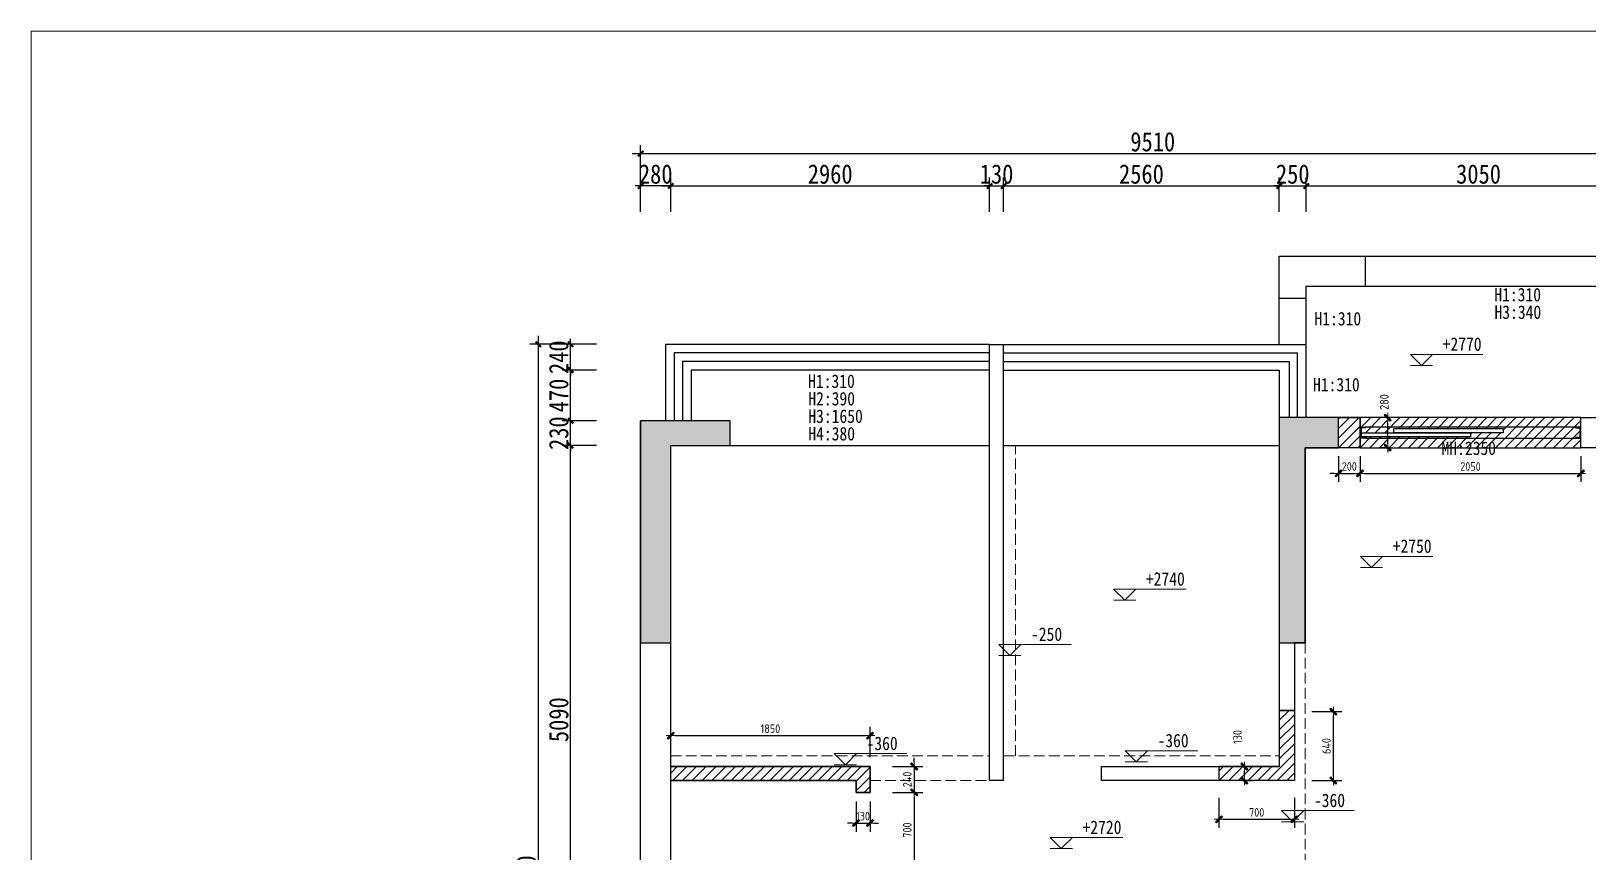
# Model space of a CAD drawing. Header units: millimetres. Extents: x 104198 to 1296755, y -81101 to 81453.
# Drawn here: x 538469 to 552923, y 13871 to 21491 of the extents above; entities that cross this region are included whole.
import ezdxf

# ---------------------------------------------------------------- set-up
doc = ezdxf.new("R2010")
doc.units = ezdxf.units.MM
doc.header["$PDMODE"] = 3
doc.linetypes.add('DASH', pattern=[8.89, 6.35, -2.54])
doc.layers.get('Defpoints').update_dxf_attribs({"color": 250})
for name, color, linetype, lineweight in [('01-PL-墙体柱子', 7, 'Continuous', 35), ('1-活动家具', 51, 'Continuous', 20), ('Lintel【过梁】', 6, 'DASH', 0), ('平面文字', 2, 'Continuous', 0)]:
    doc.layers.add(name, color=color, linetype=linetype, lineweight=lineweight)
for name, color, linetype in [('11-PL-原始门窗', 1, 'Continuous'), ('2-拆除墙墙体', 4, 'Continuous'), ('30-PL-平面文字说明', 1, 'Continuous'), ('墙体', 7, 'Continuous'), ('窗户', 1, 'Continuous'), ('门', 250, 'Continuous')]:
    doc.layers.add(name, color=color, linetype=linetype)
doc.styles.add('CCD_DIM', font='ARCHS.SHX')
doc.styles.add('新宋体', font='', dxfattribs={"width": 0.85})
doc.styles.get('新宋体').set_extended_font_data('NSimSun')
doc.dimstyles.new('平面外部尺寸', dxfattribs={"dimtxt": 180, "dimasz": 50, "dimexe": 80, "dimexo": 60, "dimgap": 20, "dimtad": 1, "dimdec": 0, "dimtxsty": '新宋体', "dimblk": 'ARCHTICK', "dimcen": 2.5, "dimdle": 80, "dimclrd": 8, "dimclre": 8, "dimclrt": 1, "dimadec": 0, "dimazin": 0, "dimtfac": 1, "dimtdec": 0, "dimtix": 1, "dimtmove": 2, "dimatfit": 3, "dimldrblk": 'DOT', "dimfxl": 1, "dimarcsym": 0})
doc.dimstyles.new('海龍1：40', dxfattribs={"dimscale": 40, "dimtxt": 2, "dimasz": 1, "dimexe": 2, "dimexo": 2, "dimgap": 0.6, "dimtad": 1, "dimdec": 0, "dimrnd": 5, "dimdsep": 46, "dimtxsty": 'CCD_DIM', "dimblk": 'WS-cj', "dimcen": 1, "dimclrd": 44, "dimclre": 44, "dimclrt": 2, "dimadec": 0, "dimazin": 2, "dimtfac": 1, "dimtdec": 4, "dimtix": 1, "dimtmove": 2, "dimatfit": 3, "dimldrblk": 'CCD_Leader_Arrow', "dimfxl": 5, "dimfxlon": 1, "dimtolj": 1, "dimarcsym": 0})

# ---------------------------------------------------------------- blocks, each defined once
blk = doc.blocks.new('WS-cj')
blk.add_hatch(color=2).paths.add_polyline_path([(0.59, 0.82), (-0.82, -0.59), (-0.59, -0.82), (0.82, 0.59)])
at = {"color": 2, "linetype": 'ByBlock', "lineweight": 0}
for p, q in [((-1.1, 0), (0, 0)), ((0, 0), (1.1, 0))]:
    blk.add_line(p, q, dxfattribs=at)
at = {"color": 2}
blk.add_lwpolyline([(0.59, 0.82), (-0.82, -0.59), (-0.59, -0.82), (0.82, 0.59)], close=True, dxfattribs=at)
blk = doc.blocks.new('*D405')
at = {"layer": '2-拆除墙墙体', "color": 44, "lineweight": -2, "transparency": 16777216}
for p, q in [((544408, 14750), (544408, 15030)), ((544448, 14950), (546218, 14950)), ((546258, 14750), (546258, 15030))]:
    blk.add_line(p, q, dxfattribs=at)
at = {"layer": 'Defpoints', "color": 0, "transparency": 16777216}
for p in [(546258, 14950), (544408, 14663), (546258, 14663)]:
    blk.add_point(p, dxfattribs=at)
at = {"layer": '2-拆除墙墙体', "color": 44, "lineweight": -2, "transparency": 16777216, "xscale": 40, "yscale": 40, "zscale": 40, "rotation": 180}
blk.add_blockref('WS-cj', (544408, 14950), dxfattribs=at)
at = {"layer": '2-拆除墙墙体', "color": 44, "lineweight": -2, "transparency": 16777216, "xscale": 40, "yscale": 40, "zscale": 40}
blk.add_blockref('WS-cj', (546258, 14950), dxfattribs=at)
at = {"layer": '2-拆除墙墙体', "color": 2, "transparency": 16777216, "insert": (545333, 15014), "char_height": 80, "attachment_point": 5, "style": 'CCD_DIM'}
blk.add_mtext('\\A1;1850', dxfattribs=at)
blk = doc.blocks.new('CCD_Leader_Arrow')
at = {"color": 50, "linetype": 'ByBlock'}
blk.add_line((0, 0), (-1, 0), dxfattribs=at)
for points in [[(-0.86, 0.67), (-0.6, 0.85), (-0.24, 0), (0, 0)], [(-0.86, -0.67), (-0.6, -0.85), (-0.24, 0), (0, 0)]]:
    blk.add_solid(points, dxfattribs=at)
blk = doc.blocks.new('*D406')
at = {"layer": '2-拆除墙墙体', "color": 44, "lineweight": -2, "transparency": 16777216}
for p, q in [((546468, 14663), (546748, 14663)), ((546668, 14703), (546668, 14743)), ((546668, 14663), (546668, 14423)), ((546468, 14423), (546748, 14423)), ((546668, 14383), (546668, 14343))]:
    blk.add_line(p, q, dxfattribs=at)
at = {"layer": 'Defpoints', "color": 0, "transparency": 16777216}
for p in [(546258, 14663), (546258, 14423), (546668, 14423)]:
    blk.add_point(p, dxfattribs=at)
at = {"layer": '2-拆除墙墙体', "color": 44, "lineweight": -2, "transparency": 16777216, "xscale": 40, "yscale": 40, "zscale": 40}
for p, rotation in [((546668, 14663), 270), ((546668, 14423), 90)]:
    blk.add_blockref('WS-cj', p, dxfattribs=dict(at, rotation=rotation))
at = {"layer": '2-拆除墙墙体', "color": 2, "transparency": 16777216, "insert": (546604, 14543), "char_height": 80, "attachment_point": 5, "rotation": 90, "style": 'CCD_DIM'}
blk.add_mtext('\\A1;240', dxfattribs=at)
blk = doc.blocks.new('*D407')
at = {"layer": '2-拆除墙墙体', "color": 44, "lineweight": -2, "transparency": 16777216}
for p, q in [((546468, 14423), (546748, 14423)), ((546668, 14383), (546668, 13763)), ((546468, 13723), (546748, 13723))]:
    blk.add_line(p, q, dxfattribs=at)
at = {"layer": 'Defpoints', "color": 0, "transparency": 16777216}
for p in [(546258, 14423), (546258, 13723), (546668, 13723)]:
    blk.add_point(p, dxfattribs=at)
at = {"layer": '2-拆除墙墙体', "color": 44, "lineweight": -2, "transparency": 16777216, "xscale": 40, "yscale": 40, "zscale": 40}
for p, rotation in [((546668, 14423), 90), ((546668, 13723), 270)]:
    blk.add_blockref('WS-cj', p, dxfattribs=dict(at, rotation=rotation))
at = {"layer": '2-拆除墙墙体', "color": 2, "transparency": 16777216, "insert": (546604, 14073), "char_height": 80, "attachment_point": 5, "rotation": 90, "style": 'CCD_DIM'}
blk.add_mtext('\\A1;700', dxfattribs=at)
blk = doc.blocks.new('*D409')
at = {"layer": '2-拆除墙墙体', "color": 44, "lineweight": -2, "transparency": 16777216}
for p, q in [((546128, 14338), (546128, 14058)), ((546258, 14338), (546258, 14058)), ((546088, 14138), (546048, 14138)), ((546128, 14138), (546258, 14138)), ((546298, 14138), (546338, 14138))]:
    blk.add_line(p, q, dxfattribs=at)
at = {"layer": 'Defpoints', "color": 0, "transparency": 16777216}
for p in [(546128, 14423), (546258, 14423), (546258, 14138)]:
    blk.add_point(p, dxfattribs=at)
at = {"layer": '2-拆除墙墙体', "color": 44, "lineweight": -2, "transparency": 16777216, "xscale": 40, "yscale": 40, "zscale": 40}
blk.add_blockref('WS-cj', (546128, 14138), dxfattribs=at)
at = {"layer": '2-拆除墙墙体', "color": 44, "lineweight": -2, "transparency": 16777216, "xscale": 40, "yscale": 40, "zscale": 40, "rotation": 180}
blk.add_blockref('WS-cj', (546258, 14138), dxfattribs=at)
at = {"layer": '2-拆除墙墙体', "color": 2, "transparency": 16777216, "insert": (546193, 14202), "char_height": 80, "attachment_point": 5, "style": 'CCD_DIM'}
blk.add_mtext('\\A1;130', dxfattribs=at)
blk = doc.blocks.new('*D419')
at = {"layer": '2-拆除墙墙体', "color": 44, "lineweight": -2, "transparency": 16777216}
for p, q in [((549498, 14373), (549498, 14093)), ((550198, 14373), (550198, 14093)), ((549538, 14173), (550158, 14173))]:
    blk.add_line(p, q, dxfattribs=at)
at = {"layer": 'Defpoints', "color": 0, "transparency": 16777216}
for p in [(549498, 14533), (550198, 14533), (550198, 14173)]:
    blk.add_point(p, dxfattribs=at)
at = {"layer": '2-拆除墙墙体', "color": 44, "lineweight": -2, "transparency": 16777216, "xscale": 40, "yscale": 40, "zscale": 40, "rotation": 180}
blk.add_blockref('WS-cj', (549498, 14173), dxfattribs=at)
at = {"layer": '2-拆除墙墙体', "color": 44, "lineweight": -2, "transparency": 16777216, "xscale": 40, "yscale": 40, "zscale": 40}
blk.add_blockref('WS-cj', (550198, 14173), dxfattribs=at)
at = {"layer": '2-拆除墙墙体', "color": 2, "transparency": 16777216, "insert": (549848, 14237), "char_height": 80, "attachment_point": 5, "style": 'CCD_DIM'}
blk.add_mtext('\\A1;700', dxfattribs=at)
blk = doc.blocks.new('*D420')
at = {"layer": '2-拆除墙墙体', "color": 44, "lineweight": -2, "transparency": 16777216}
for p, q in [((550360, 15173), (550640, 15173)), ((550560, 14573), (550560, 15133)), ((550360, 14533), (550640, 14533))]:
    blk.add_line(p, q, dxfattribs=at)
at = {"layer": 'Defpoints', "color": 0, "transparency": 16777216}
for p in [(550198, 15173), (550560, 15173), (550198, 14533)]:
    blk.add_point(p, dxfattribs=at)
at = {"layer": '2-拆除墙墙体', "color": 44, "lineweight": -2, "transparency": 16777216, "xscale": 40, "yscale": 40, "zscale": 40}
for p, rotation in [((550560, 15173), 90), ((550560, 14533), 270)]:
    blk.add_blockref('WS-cj', p, dxfattribs=dict(at, rotation=rotation))
at = {"layer": '2-拆除墙墙体', "color": 2, "transparency": 16777216, "insert": (550496, 14853), "char_height": 80, "attachment_point": 5, "rotation": 90, "style": 'CCD_DIM'}
blk.add_mtext('\\A1;640', dxfattribs=at)
blk = doc.blocks.new('*D421')
at = {"layer": '2-拆除墙墙体', "color": 44, "lineweight": -2, "transparency": 16777216}
for p, q in [((549734, 14663), (549814, 14663)), ((549734, 14573), (549734, 14623)), ((549734, 14533), (549814, 14533))]:
    blk.add_line(p, q, dxfattribs=at)
at = {"layer": 'Defpoints', "color": 0, "transparency": 16777216}
for p in [(549726, 14663), (549734, 14663), (549726, 14533)]:
    blk.add_point(p, dxfattribs=at)
at = {"layer": '2-拆除墙墙体', "color": 44, "lineweight": -2, "transparency": 16777216, "xscale": 40, "yscale": 40, "zscale": 40}
for p, rotation in [((549734, 14663), 90), ((549734, 14533), 270)]:
    blk.add_blockref('WS-cj', p, dxfattribs=dict(at, rotation=rotation))
at = {"layer": '2-拆除墙墙体', "color": 2, "transparency": 16777216, "insert": (549670, 14937), "char_height": 80, "attachment_point": 5, "rotation": 90, "style": 'CCD_DIM'}
blk.add_mtext('\\A1;130', dxfattribs=at)
blk = doc.blocks.new('_ArchTick')
at = {"color": 2, "linetype": 'ByBlock', "const_width": 0.4}
blk.add_lwpolyline([(-0.5, -0.5), (0.5, 0.5)], dxfattribs=at)
blk = doc.blocks.new('*D518')
at = {"layer": '30-PL-平面文字说明', "color": 8, "lineweight": -2, "transparency": 16777216}
for p, q in [((543718, 17643), (543398, 17643)), ((543478, 12473), (543478, 17723)), ((543718, 12553), (543398, 12553))]:
    blk.add_line(p, q, dxfattribs=at)
at = {"layer": 'Defpoints', "color": 0, "transparency": 16777216}
for p in [(543478, 17643), (543778, 17643), (543778, 12553)]:
    blk.add_point(p, dxfattribs=at)
at = {"layer": '30-PL-平面文字说明', "color": 8, "lineweight": -2, "transparency": 16777216, "xscale": 50, "yscale": 50, "zscale": 50}
for p, rotation in [((543478, 17643), 90), ((543478, 12553), 270)]:
    blk.add_blockref('_ArchTick', p, dxfattribs=dict(at, rotation=rotation))
at = {"layer": '30-PL-平面文字说明', "color": 1, "transparency": 16777216, "insert": (543368, 15098), "char_height": 180, "attachment_point": 5, "rotation": 90, "style": '新宋体'}
blk.add_mtext('5090', dxfattribs=at)
blk = doc.blocks.new('_Dot')
at = {"color": 2, "linetype": 'ByBlock', "lineweight": -2}
blk.add_line((-0.5, 0), (-1, 0), dxfattribs=at)
at = {"color": 2, "linetype": 'ByBlock', "const_width": 0.5}
blk.add_lwpolyline([(-0.25, 0, 1), (0.25, 0, 1)], format="xyb", close=True, dxfattribs=at)
blk = doc.blocks.new('*D519')
at = {"layer": '30-PL-平面文字说明', "color": 8, "lineweight": -2, "transparency": 16777216}
for p, q in [((543718, 17873), (543398, 17873)), ((543478, 17873), (543478, 17923)), ((543478, 17643), (543478, 17873)), ((543718, 17643), (543398, 17643)), ((543478, 17643), (543478, 17593))]:
    blk.add_line(p, q, dxfattribs=at)
at = {"layer": 'Defpoints', "color": 0, "transparency": 16777216}
for p in [(543478, 17873), (543778, 17873), (543778, 17643)]:
    blk.add_point(p, dxfattribs=at)
at = {"layer": '30-PL-平面文字说明', "color": 8, "lineweight": -2, "transparency": 16777216, "xscale": 50, "yscale": 50, "zscale": 50}
for p, rotation in [((543478, 17873), 270), ((543478, 17643), 90)]:
    blk.add_blockref('_ArchTick', p, dxfattribs=dict(at, rotation=rotation))
at = {"layer": '30-PL-平面文字说明', "color": 1, "transparency": 16777216, "insert": (543368, 17758), "char_height": 180, "attachment_point": 5, "rotation": 90, "style": '新宋体'}
blk.add_mtext('230', dxfattribs=at)
blk = doc.blocks.new('*D520')
at = {"layer": '30-PL-平面文字说明', "color": 8, "lineweight": -2, "transparency": 16777216}
for p, q in [((543478, 17793), (543478, 18423)), ((543718, 18343), (543398, 18343)), ((543718, 17873), (543398, 17873))]:
    blk.add_line(p, q, dxfattribs=at)
at = {"layer": 'Defpoints', "color": 0, "transparency": 16777216}
for p in [(543478, 18343), (543778, 18343), (543778, 17873)]:
    blk.add_point(p, dxfattribs=at)
at = {"layer": '30-PL-平面文字说明', "color": 8, "lineweight": -2, "transparency": 16777216, "xscale": 50, "yscale": 50, "zscale": 50}
for p, rotation in [((543478, 18343), 90), ((543478, 17873), 270)]:
    blk.add_blockref('_ArchTick', p, dxfattribs=dict(at, rotation=rotation))
at = {"layer": '30-PL-平面文字说明', "color": 1, "transparency": 16777216, "insert": (543368, 18108), "char_height": 180, "attachment_point": 5, "rotation": 90, "style": '新宋体'}
blk.add_mtext('470', dxfattribs=at)
blk = doc.blocks.new('*D521')
at = {"layer": '30-PL-平面文字说明', "color": 8, "lineweight": -2, "transparency": 16777216}
for p, q in [((543718, 18583), (543398, 18583)), ((543478, 18583), (543478, 18633)), ((543478, 18343), (543478, 18583)), ((543718, 18343), (543398, 18343)), ((543478, 18343), (543478, 18293))]:
    blk.add_line(p, q, dxfattribs=at)
at = {"layer": 'Defpoints', "color": 0, "transparency": 16777216}
for p in [(543478, 18583), (543778, 18583), (543778, 18343)]:
    blk.add_point(p, dxfattribs=at)
at = {"layer": '30-PL-平面文字说明', "color": 8, "lineweight": -2, "transparency": 16777216, "xscale": 50, "yscale": 50, "zscale": 50}
for p, rotation in [((543478, 18583), 270), ((543478, 18343), 90)]:
    blk.add_blockref('_ArchTick', p, dxfattribs=dict(at, rotation=rotation))
at = {"layer": '30-PL-平面文字说明', "color": 1, "transparency": 16777216, "insert": (543368, 18463), "char_height": 180, "attachment_point": 5, "rotation": 90, "style": '新宋体'}
blk.add_mtext('240', dxfattribs=at)
blk = doc.blocks.new('*D522')
at = {"layer": '30-PL-平面文字说明', "color": 8, "lineweight": -2, "transparency": 16777216}
for p, q in [((543178, 18663), (543178, 8493)), ((543718, 18583), (543098, 18583)), ((543718, 8573), (543098, 8573))]:
    blk.add_line(p, q, dxfattribs=at)
at = {"layer": 'Defpoints', "color": 0, "transparency": 16777216}
for p in [(543778, 18583), (543178, 8573), (543778, 8573)]:
    blk.add_point(p, dxfattribs=at)
at = {"layer": '30-PL-平面文字说明', "color": 8, "lineweight": -2, "transparency": 16777216, "xscale": 50, "yscale": 50, "zscale": 50}
for p, rotation in [((543178, 18583), 90), ((543178, 8573), 270)]:
    blk.add_blockref('_ArchTick', p, dxfattribs=dict(at, rotation=rotation))
at = {"layer": '30-PL-平面文字说明', "color": 1, "transparency": 16777216, "insert": (543068, 13578), "char_height": 180, "attachment_point": 5, "rotation": 90, "style": '新宋体'}
blk.add_mtext('10010', dxfattribs=at)
blk = doc.blocks.new('*D537')
at = {"layer": '30-PL-平面文字说明', "color": 8, "lineweight": -2, "transparency": 16777216}
for p, q in [((544408, 19813), (544408, 20133)), ((547368, 19813), (547368, 20133)), ((544328, 20053), (547448, 20053))]:
    blk.add_line(p, q, dxfattribs=at)
at = {"layer": 'Defpoints', "color": 0, "transparency": 16777216}
for p in [(547368, 20053), (544408, 19753), (547368, 19753)]:
    blk.add_point(p, dxfattribs=at)
at = {"layer": '30-PL-平面文字说明', "color": 8, "lineweight": -2, "transparency": 16777216, "xscale": 50, "yscale": 50, "zscale": 50, "rotation": 180}
blk.add_blockref('_ArchTick', (544408, 20053), dxfattribs=at)
at = {"layer": '30-PL-平面文字说明', "color": 8, "lineweight": -2, "transparency": 16777216, "xscale": 50, "yscale": 50, "zscale": 50}
blk.add_blockref('_ArchTick', (547368, 20053), dxfattribs=at)
at = {"layer": '30-PL-平面文字说明', "color": 1, "transparency": 16777216, "insert": (545888, 20163), "char_height": 180, "attachment_point": 5, "style": '新宋体'}
blk.add_mtext('2960', dxfattribs=at)
blk = doc.blocks.new('*D538')
at = {"layer": '30-PL-平面文字说明', "color": 8, "lineweight": -2, "transparency": 16777216}
for p, q in [((547368, 19813), (547368, 20133)), ((547498, 19813), (547498, 20133)), ((547368, 20053), (547318, 20053)), ((547368, 20053), (547498, 20053)), ((547498, 20053), (547548, 20053))]:
    blk.add_line(p, q, dxfattribs=at)
at = {"layer": 'Defpoints', "color": 0, "transparency": 16777216}
for p in [(547498, 20053), (547368, 19753), (547498, 19753)]:
    blk.add_point(p, dxfattribs=at)
at = {"layer": '30-PL-平面文字说明', "color": 8, "lineweight": -2, "transparency": 16777216, "xscale": 50, "yscale": 50, "zscale": 50}
blk.add_blockref('_ArchTick', (547368, 20053), dxfattribs=at)
at = {"layer": '30-PL-平面文字说明', "color": 8, "lineweight": -2, "transparency": 16777216, "xscale": 50, "yscale": 50, "zscale": 50, "rotation": 180}
blk.add_blockref('_ArchTick', (547498, 20053), dxfattribs=at)
at = {"layer": '30-PL-平面文字说明', "color": 1, "transparency": 16777216, "insert": (547433, 20163), "char_height": 180, "attachment_point": 5, "style": '新宋体'}
blk.add_mtext('130', dxfattribs=at)
blk = doc.blocks.new('*D539')
at = {"layer": '30-PL-平面文字说明', "color": 8, "lineweight": -2, "transparency": 16777216}
for p, q in [((547498, 19813), (547498, 20133)), ((550058, 19813), (550058, 20133)), ((547418, 20053), (550138, 20053))]:
    blk.add_line(p, q, dxfattribs=at)
at = {"layer": 'Defpoints', "color": 0, "transparency": 16777216}
for p in [(550058, 20053), (547498, 19753), (550058, 19753)]:
    blk.add_point(p, dxfattribs=at)
at = {"layer": '30-PL-平面文字说明', "color": 8, "lineweight": -2, "transparency": 16777216, "xscale": 50, "yscale": 50, "zscale": 50, "rotation": 180}
blk.add_blockref('_ArchTick', (547498, 20053), dxfattribs=at)
at = {"layer": '30-PL-平面文字说明', "color": 8, "lineweight": -2, "transparency": 16777216, "xscale": 50, "yscale": 50, "zscale": 50}
blk.add_blockref('_ArchTick', (550058, 20053), dxfattribs=at)
at = {"layer": '30-PL-平面文字说明', "color": 1, "transparency": 16777216, "insert": (548778, 20163), "char_height": 180, "attachment_point": 5, "style": '新宋体'}
blk.add_mtext('2560', dxfattribs=at)
blk = doc.blocks.new('*D540')
at = {"layer": '30-PL-平面文字说明', "color": 8, "lineweight": -2, "transparency": 16777216}
for p, q in [((550058, 19813), (550058, 20133)), ((550308, 19813), (550308, 20133)), ((550058, 20053), (550008, 20053)), ((550058, 20053), (550308, 20053)), ((550308, 20053), (550358, 20053))]:
    blk.add_line(p, q, dxfattribs=at)
at = {"layer": 'Defpoints', "color": 0, "transparency": 16777216}
for p in [(550308, 20053), (550058, 19753), (550308, 19753)]:
    blk.add_point(p, dxfattribs=at)
at = {"layer": '30-PL-平面文字说明', "color": 8, "lineweight": -2, "transparency": 16777216, "xscale": 50, "yscale": 50, "zscale": 50}
blk.add_blockref('_ArchTick', (550058, 20053), dxfattribs=at)
at = {"layer": '30-PL-平面文字说明', "color": 8, "lineweight": -2, "transparency": 16777216, "xscale": 50, "yscale": 50, "zscale": 50, "rotation": 180}
blk.add_blockref('_ArchTick', (550308, 20053), dxfattribs=at)
at = {"layer": '30-PL-平面文字说明', "color": 1, "transparency": 16777216, "insert": (550183, 20163), "char_height": 180, "attachment_point": 5, "style": '新宋体'}
blk.add_mtext('250', dxfattribs=at)
blk = doc.blocks.new('*D541')
at = {"layer": '30-PL-平面文字说明', "color": 8, "lineweight": -2, "transparency": 16777216}
for p, q in [((550308, 19813), (550308, 20133)), ((553358, 19813), (553358, 20133)), ((550228, 20053), (553438, 20053))]:
    blk.add_line(p, q, dxfattribs=at)
at = {"layer": 'Defpoints', "color": 0, "transparency": 16777216}
for p in [(553358, 20053), (550308, 19753), (553358, 19753)]:
    blk.add_point(p, dxfattribs=at)
at = {"layer": '30-PL-平面文字说明', "color": 8, "lineweight": -2, "transparency": 16777216, "xscale": 50, "yscale": 50, "zscale": 50, "rotation": 180}
blk.add_blockref('_ArchTick', (550308, 20053), dxfattribs=at)
at = {"layer": '30-PL-平面文字说明', "color": 8, "lineweight": -2, "transparency": 16777216, "xscale": 50, "yscale": 50, "zscale": 50}
blk.add_blockref('_ArchTick', (553358, 20053), dxfattribs=at)
at = {"layer": '30-PL-平面文字说明', "color": 1, "transparency": 16777216, "insert": (551908, 20163), "char_height": 180, "attachment_point": 5, "style": '新宋体'}
blk.add_mtext('3050', dxfattribs=at)
blk = doc.blocks.new('*D543')
at = {"layer": '30-PL-平面文字说明', "color": 8, "lineweight": -2, "transparency": 16777216}
for p, q in [((544128, 19813), (544128, 20433)), ((553638, 19813), (553638, 20433)), ((553718, 20353), (544048, 20353))]:
    blk.add_line(p, q, dxfattribs=at)
at = {"layer": 'Defpoints', "color": 0, "transparency": 16777216}
for p in [(544128, 20353), (544128, 19753), (553638, 19753)]:
    blk.add_point(p, dxfattribs=at)
at = {"layer": '30-PL-平面文字说明', "color": 8, "lineweight": -2, "transparency": 16777216, "xscale": 50, "yscale": 50, "zscale": 50, "rotation": 180}
blk.add_blockref('_ArchTick', (544128, 20353), dxfattribs=at)
at = {"layer": '30-PL-平面文字说明', "color": 8, "lineweight": -2, "transparency": 16777216, "xscale": 50, "yscale": 50, "zscale": 50}
blk.add_blockref('_ArchTick', (553638, 20353), dxfattribs=at)
at = {"layer": '30-PL-平面文字说明', "color": 1, "transparency": 16777216, "insert": (548883, 20463), "char_height": 180, "attachment_point": 5, "style": '新宋体'}
blk.add_mtext('9510', dxfattribs=at)
blk = doc.blocks.new('*D545')
at = {"layer": '30-PL-平面文字说明', "color": 8, "lineweight": -2, "transparency": 16777216}
for p, q in [((544128, 19813), (544128, 20133)), ((544408, 19813), (544408, 20133)), ((544128, 20053), (544078, 20053)), ((544408, 20053), (544128, 20053)), ((544408, 20053), (544458, 20053))]:
    blk.add_line(p, q, dxfattribs=at)
at = {"layer": 'Defpoints', "color": 0, "transparency": 16777216}
for p in [(544128, 20053), (544128, 19753), (544408, 19753)]:
    blk.add_point(p, dxfattribs=at)
at = {"layer": '30-PL-平面文字说明', "color": 8, "lineweight": -2, "transparency": 16777216, "xscale": 50, "yscale": 50, "zscale": 50}
blk.add_blockref('_ArchTick', (544128, 20053), dxfattribs=at)
at = {"layer": '30-PL-平面文字说明', "color": 8, "lineweight": -2, "transparency": 16777216, "xscale": 50, "yscale": 50, "zscale": 50, "rotation": 180}
blk.add_blockref('_ArchTick', (544408, 20053), dxfattribs=at)
at = {"layer": '30-PL-平面文字说明', "color": 1, "transparency": 16777216, "insert": (544268, 20163), "char_height": 180, "attachment_point": 5, "style": '新宋体'}
blk.add_mtext('280', dxfattribs=at)
blk = doc.blocks.new('*D972')
at = {"layer": '2-拆除墙墙体', "color": 44, "lineweight": -2, "transparency": 16777216}
for p, q in [((550608, 17543), (550608, 17305)), ((550808, 17543), (550808, 17305)), ((550568, 17385), (550528, 17385)), ((550608, 17385), (550808, 17385)), ((550848, 17385), (550888, 17385))]:
    blk.add_line(p, q, dxfattribs=at)
at = {"layer": 'Defpoints', "color": 0, "transparency": 16777216}
for p in [(550608, 17623), (550808, 17623), (550808, 17385)]:
    blk.add_point(p, dxfattribs=at)
at = {"layer": '2-拆除墙墙体', "color": 44, "lineweight": -2, "transparency": 16777216, "xscale": 40, "yscale": 40, "zscale": 40}
blk.add_blockref('WS-cj', (550608, 17385), dxfattribs=at)
at = {"layer": '2-拆除墙墙体', "color": 44, "lineweight": -2, "transparency": 16777216, "xscale": 40, "yscale": 40, "zscale": 40, "rotation": 180}
blk.add_blockref('WS-cj', (550808, 17385), dxfattribs=at)
at = {"layer": '2-拆除墙墙体', "color": 2, "transparency": 16777216, "insert": (550708, 17449), "char_height": 80, "attachment_point": 5, "style": 'CCD_DIM'}
blk.add_mtext('\\A1;200', dxfattribs=at)
blk = doc.blocks.new('*D973')
at = {"layer": '2-拆除墙墙体', "color": 44, "lineweight": -2, "transparency": 16777216}
for p, q in [((550808, 17543), (550808, 17305)), ((552858, 17543), (552858, 17305)), ((550848, 17385), (552818, 17385))]:
    blk.add_line(p, q, dxfattribs=at)
at = {"layer": 'Defpoints', "color": 0, "transparency": 16777216}
for p in [(550808, 17623), (552858, 17623), (552858, 17385)]:
    blk.add_point(p, dxfattribs=at)
at = {"layer": '2-拆除墙墙体', "color": 44, "lineweight": -2, "transparency": 16777216, "xscale": 40, "yscale": 40, "zscale": 40, "rotation": 180}
blk.add_blockref('WS-cj', (550808, 17385), dxfattribs=at)
at = {"layer": '2-拆除墙墙体', "color": 44, "lineweight": -2, "transparency": 16777216, "xscale": 40, "yscale": 40, "zscale": 40}
blk.add_blockref('WS-cj', (552858, 17385), dxfattribs=at)
at = {"layer": '2-拆除墙墙体', "color": 2, "transparency": 16777216, "insert": (551833, 17449), "char_height": 80, "attachment_point": 5, "style": 'CCD_DIM'}
blk.add_mtext('\\A1;2050', dxfattribs=at)
blk = doc.blocks.new('*D974')
at = {"layer": '2-拆除墙墙体', "color": 44, "lineweight": -2, "transparency": 16777216}
for p, q in [((551065, 17903), (550985, 17903)), ((551065, 17663), (551065, 17863)), ((551065, 17623), (550985, 17623))]:
    blk.add_line(p, q, dxfattribs=at)
at = {"layer": 'Defpoints', "color": 0, "transparency": 16777216}
for p in [(551065, 17903), (551081, 17903), (551081, 17623)]:
    blk.add_point(p, dxfattribs=at)
at = {"layer": '2-拆除墙墙体', "color": 44, "lineweight": -2, "transparency": 16777216, "xscale": 40, "yscale": 40, "zscale": 40}
for p, rotation in [((551065, 17903), 90), ((551065, 17623), 270)]:
    blk.add_blockref('WS-cj', p, dxfattribs=dict(at, rotation=rotation))
at = {"layer": '2-拆除墙墙体', "color": 2, "transparency": 16777216, "insert": (551033, 18047), "char_height": 80, "attachment_point": 5, "rotation": 90, "style": 'CCD_DIM'}
blk.add_mtext('\\A1;280', dxfattribs=at)

msp = doc.modelspace()

# ---------------------------------------------------------------- hatches: boundary and pattern name
at = {"layer": '01-PL-墙体柱子', "lineweight": -2, "ltscale": 10}
for points in [[(544958.2, 17872.5), (544128.2, 17872.5), (544128.2, 15812.5), (544408.2, 15812.5), (544408.2, 17642.5), (544958.2, 17642.5)], [(550608.2, 17902.5), (550308.2, 17902.5), (550058.2, 17902.5), (550058.2, 15812.5), (550298.2, 15812.5), (550298.2, 17622.5), (550608.2, 17622.5)]]:
    msp.add_hatch(color=8, dxfattribs=at).paths.add_polyline_path(points)
at = {"layer": '2-拆除墙墙体'}
h = msp.add_hatch(dxfattribs=at)
h.set_pattern_fill('ANSI31', color=250, scale=20, style=0)
h.set_pattern_definition([(45, (550608.16, 17622.51), (-44.901, 44.901), [])])
h.paths.add_polyline_path([(550808.2, 17902.5), (550608.2, 17902.5), (550608.2, 17622.5), (550808.2, 17622.5)])
h = msp.add_hatch(dxfattribs=at)
h.set_pattern_fill('ANSI31', color=250, scale=20, style=0)
h.set_pattern_definition([(45, (550808.16, 17622.51), (-44.9013, 44.9013), [])])
h.paths.add_polyline_path([(552858.2, 17712.5), (552808.2, 17712.5), (550858.2, 17712.5), (550808.2, 17712.5), (550808.2, 17622.5), (552858.2, 17622.5)])
h.paths.add_polyline_path([(552848.2, 17807.5), (552808.2, 17807.5), (552808.2, 17812.5), (550858.2, 17812.5), (550858.2, 17807.5), (550818.2, 17807.5), (550818.2, 17762.5), (551122.6, 17762.5), (551122.6, 17802.5), (552137.6, 17802.5), (552137.6, 17762.5), (551833.2, 17762.5), (551833.2, 17722.5), (550858.2, 17722.5), (550858.2, 17712.5), (552808.2, 17712.5), (552808.2, 17717.5), (552848.2, 17717.5)])
h.paths.add_polyline_path([(552858.2, 17902.5), (550808.2, 17902.5), (550808.2, 17812.5), (550858.2, 17812.5), (552808.2, 17812.5), (552858.2, 17812.5)])
h = msp.add_hatch(dxfattribs=at)
h.set_pattern_fill('ANSI31', color=250, scale=20, style=0)
h.set_pattern_definition([(45, (549498.16, 14532.51), (-44.9013, 44.9013), [])])
h.paths.add_polyline_path([(550198.2, 15182.5), (550058.2, 15182.5), (550058.2, 14662.5), (549498.2, 14662.5), (549498.2, 14532.5), (550198.2, 14532.5)])
h = msp.add_hatch(dxfattribs=at)
h.set_pattern_fill('ANSI31', color=250, scale=20, style=0)
h.set_pattern_definition([(45, (544408.16, 14422.51), (-44.9013, 44.9013), [])])
h.paths.add_polyline_path([(546258.2, 14662.5), (544408.2, 14662.5), (544408.2, 14532.5), (546128.2, 14532.5), (546128.2, 14422.5), (546258.2, 14422.5)])

# ---------------------------------------------------------------- linework, layer by layer
at = {"layer": '01-PL-墙体柱子', "color": 8, "lineweight": -2, "ltscale": 10}
for points in [[(544958.2, 17872.5), (544128.2, 17872.5), (544128.2, 15812.5), (544408.2, 15812.5), (544408.2, 17642.5), (544958.2, 17642.5)], [(550608.2, 17902.5), (550308.2, 17902.5), (550058.2, 17902.5), (550058.2, 15812.5), (550298.2, 15812.5), (550298.2, 17622.5), (550608.2, 17622.5)]]:
    msp.add_lwpolyline(points, close=True, dxfattribs=at)
at = {"layer": '1-活动家具', "color": 3}
msp.add_lwpolyline([(584273.7, 21490.6), (538468.7, 21490.6), (538468.7, 5265.6), (584273.7, 5265.6)], close=True, dxfattribs=at)
at = {"layer": '11-PL-原始门窗', "color": 251}
for p, q in [((547368.2, 18502.5), (544438.2, 18502.5)), ((544438.2, 18502.5), (544438.2, 17872.5)), ((547498.2, 18502.5), (550228.2, 18502.5)), ((550228.2, 17902.5), (550228.2, 18502.5)), ((547368.2, 18422.5), (544518.2, 18422.5)), ((544518.2, 18422.5), (544518.2, 17872.5)), ((547498.2, 18422.5), (550148.2, 18422.5)), ((550148.2, 18422.5), (550148.2, 17902.5))]:
    msp.add_line(p, q, dxfattribs=at)
at = {"layer": '2-拆除墙墙体', "color": 5}
msp.add_line((550198.2, 15182.5), (550058.2, 15182.5), dxfattribs=at)
at = {"layer": '2-拆除墙墙体', "color": 1}
for p, q in [((550058.2, 15182.5), (550058.2, 14662.5)), ((550058.2, 15182.5), (550198.2, 15182.5)), ((550198.2, 15182.5), (550198.2, 14532.5)), ((544408.2, 14532.5), (544408.2, 14662.5)), ((544408.2, 14662.5), (546258.2, 14662.5)), ((546258.2, 14662.5), (546258.2, 14422.5)), ((549498.2, 14532.5), (549498.2, 14662.5)), ((550058.2, 14662.5), (549498.2, 14662.5)), ((546128.2, 14532.5), (544408.2, 14532.5)), ((546128.2, 14422.5), (546128.2, 14532.5)), ((550198.2, 14532.5), (549498.2, 14532.5)), ((546258.2, 14422.5), (546128.2, 14422.5))]:
    msp.add_line(p, q, dxfattribs=at)
for points in [[(550808.2, 17622.5), (550608.2, 17622.5), (550608.2, 17902.5), (550808.2, 17902.5)], [(552137.6, 17802.5), (552137.6, 17762.5), (551122.6, 17762.5), (551122.6, 17802.5)], [(551833.2, 17762.5), (551833.2, 17722.5), (550818.2, 17722.5), (550818.2, 17762.5)]]:
    msp.add_lwpolyline(points, close=True, dxfattribs=at)
for points in [[(550858.2, 17812.5), (550858.2, 17807.5), (550818.2, 17807.5), (550818.2, 17717.5), (550858.2, 17717.5), (550858.2, 17712.5), (550808.2, 17712.5), (550808.2, 17812.5), (550858.2, 17812.5)], [(552808.2, 17812.5), (552808.2, 17807.5), (552848.2, 17807.5), (552848.2, 17717.5), (552808.2, 17717.5), (552808.2, 17712.5), (552858.2, 17712.5), (552858.2, 17812.5), (552808.2, 17812.5)]]:
    msp.add_lwpolyline(points, dxfattribs=at)
at = {"layer": 'Lintel【过梁】', "color": 8, "linetype": 'DASH', "ltscale": 15.748031}
for p, q in [((547608.2, 14762.5), (547608.2, 17642.5)), ((550298.2, 15812.5), (550298.2, 13562.5)), ((544408.2, 14762.5), (547368.2, 14762.5)), ((547498.8, 14762.5), (550058.8, 14762.5)), ((546258.2, 14532.5), (547368.2, 14532.5))]:
    msp.add_line(p, q, dxfattribs=at)
at = {"layer": '墙体', "color": 7}
for p, q in [((550058.2, 19402.5), (550858.2, 19402.5)), ((550058.2, 19012.5), (550058.2, 19402.5)), ((550858.2, 19122.5), (550858.2, 19402.5)), ((550308.2, 19012.5), (550308.2, 19122.5)), ((550308.2, 19122.5), (550858.2, 19122.5)), ((550058.2, 19012.5), (550308.2, 19012.5)), ((547368.2, 17642.5), (547368.2, 18582.5)), ((547368.2, 18582.5), (547498.2, 18582.5)), ((547498.2, 17642.5), (547498.2, 18582.5)), ((544128.2, 12272.5), (544128.2, 17872.5)), ((544958.2, 17872.5), (544128.2, 17872.5)), ((544958.2, 17642.5), (544958.2, 17872.5)), ((550808.2, 17902.5), (550058.2, 17902.5)), ((550058.2, 17902.5), (550058.2, 14662.5)), ((550808.2, 17902.5), (550308.2, 17902.5)), ((550608.2, 17622.5), (550608.2, 17902.5)), ((550808.2, 17622.5), (550808.2, 17902.5)), ((552858.2, 17622.5), (552858.2, 17902.5)), ((552858.2, 17902.5), (553358.2, 17902.5)), ((544408.2, 14662.5), (544408.2, 17642.5)), ((544408.2, 17642.5), (544958.2, 17642.5)), ((547368.2, 14532.5), (547368.2, 17642.5)), ((547498.2, 14532.5), (547498.2, 17642.5)), ((550808.2, 17622.5), (550298.2, 17622.5)), ((550298.2, 17622.5), (550298.2, 15812.5)), ((553358.2, 17622.5), (552858.2, 17622.5)), ((550298.2, 15812.5), (550198.2, 15812.5)), ((550198.2, 15812.5), (550198.2, 14532.5)), ((546258.2, 14662.5), (544408.2, 14662.5)), ((546258.2, 14422.5), (546258.2, 14662.5)), ((548408.2, 14662.5), (550058.2, 14662.5)), ((548408.2, 14532.5), (548408.2, 14662.5)), ((544408.2, 12552.5), (544408.2, 14532.5)), ((544408.2, 14532.5), (546128.2, 14532.5)), ((546128.2, 14532.5), (546128.2, 14422.5)), ((547498.2, 14532.5), (547368.2, 14532.5)), ((550198.2, 14532.5), (548408.2, 14532.5)), ((546128.2, 14422.5), (546258.2, 14422.5))]:
    msp.add_line(p, q, dxfattribs=at)
at = {"layer": '墙体', "color": 251}
for p, q in [((550858.2, 19402.5), (553358.2, 19402.5)), ((550858.2, 19122.5), (553358.2, 19122.5)), ((550058.2, 18582.5), (550058.2, 19012.5)), ((550308.2, 18582.5), (550308.2, 19012.5)), ((544958.2, 17642.5), (547368.2, 17642.5)), ((547498.2, 17642.5), (550058.2, 17642.5))]:
    msp.add_line(p, q, dxfattribs=at)
at = {"layer": '平面文字', "color": 1, "ltscale": 10}
for p, q in [((551274.8, 18386.8), (551481.1, 18386.8)), ((550811, 16511.2), (551017.3, 16511.2)), ((548519.1, 16206.4), (548725.4, 16206.4)), ((547452.5, 15693.3), (547658.7, 15693.3)), ((545925.6, 14679.7), (546131.9, 14679.7)), ((548627.2, 14706.1), (548833.5, 14706.1)), ((550079.4, 14150.7), (550285.7, 14150.7)), ((547930.9, 13900.7), (548137.2, 13900.7))]:
    msp.add_line(p, q, dxfattribs=at)
for points in [[(551481.1, 18489.9), (551377.9, 18386.8), (551274.8, 18489.9), (551948.7, 18489.9)], [(551017.3, 16614.3), (550914.2, 16511.2), (550811, 16614.3), (551485, 16614.3)], [(548725.4, 16309.6), (548622.3, 16206.4), (548519.1, 16309.6), (549193.1, 16309.6)], [(547658.7, 15796.4), (547555.6, 15693.3), (547452.5, 15796.4), (548126.4, 15796.4)], [(546131.9, 14782.8), (546028.7, 14679.7), (545925.6, 14782.8), (546599.5, 14782.8)], [(548833.5, 14809.2), (548730.4, 14706.1), (548627.2, 14809.2), (549301.2, 14809.2)], [(550285.7, 14253.8), (550182.6, 14150.7), (550079.4, 14253.8), (550753.4, 14253.8)], [(548137.2, 14003.8), (548034.1, 13900.7), (547930.9, 14003.8), (548604.9, 14003.8)]]:
    msp.add_lwpolyline(points, dxfattribs=at)
at = {"layer": '窗户', "color": 1}
for p, q in [((547368.2, 18582.5), (544358.2, 18582.5)), ((544358.2, 18582.5), (544358.2, 17872.5)), ((547498.2, 18582.5), (550308.2, 18582.5)), ((550308.2, 17902.5), (550308.2, 18582.5)), ((547368.2, 18342.5), (544598.2, 18342.5)), ((544598.2, 18342.5), (544598.2, 17872.5)), ((547498.2, 18342.5), (550058.2, 18342.5)), ((550058.2, 18342.5), (550058.2, 17902.5))]:
    msp.add_line(p, q, dxfattribs=at)
at = {"layer": '门', "color": 250}
for p, q in [((552858.2, 17902.5), (550808.2, 17902.5)), ((552808.2, 17812.5), (550858.2, 17812.5)), ((550858.2, 17712.5), (552808.2, 17712.5)), ((550808.2, 17622.5), (552858.2, 17622.5))]:
    msp.add_line(p, q, dxfattribs=at)

# ---------------------------------------------------------------- texts
at = {"layer": '平面文字', "color": 1, "ltscale": 10, "style": '新宋体', "width": 0.85}
for s, p in [('H1:310', (552054.4, 18982)), ('H3:340', (552056.2, 18819.5)), ('H1:310', (550384.4, 18758.6)), ('+2770', (551574.9, 18522.6)), ('H1:310', (545683, 18178.1)), ('H1:310', (550371.1, 18146.4)), ('H2:390', (545684.8, 18015.6)), ('H3:1650', (545684.8, 17853.2)), ('H4:380', (545684.8, 17690.7)), ('MH:2350', (551564.1, 17555.6)), ('+2750', (551111.1, 16647)), ('+2740', (548819.2, 16342.2)), ('-250', (547752.5, 15829.1)), ('-360', (546225.7, 14815.5)), ('-360', (548927.3, 14841.9)), ('-360', (550379.5, 14286.5)), ('+2720', (548231, 14036.5))]:
    msp.add_text(s, height=125, dxfattribs=at).set_placement(p)

# ---------------------------------------------------------------- dimensions: what is measured, and where the dimension line sits
at = {"layer": '2-拆除墙墙体', "color": 1}
for base, p1, p2, picture, middle in [((551064.7, 17902.5), (551080.7, 17622.5), (551080.7, 17902.5), '*D974', (551032.7, 18047.1)), ((549734, 14662.5), (549726.3, 14532.5), (549726.3, 14662.5), '*D421', (549670, 14936.8))]:
    dim = msp.add_linear_dim(base=base, p1=p1, p2=p2, angle=90, dimstyle='海龍1：40', dxfattribs=at)
    dim.commit()
    dim.dimension.update_dxf_attribs({"geometry": picture, "text_midpoint": middle, "dimtype": 160})
for base, p1, p2, picture, middle in [((550808.2, 17385.4), (550608.2, 17622.5), (550808.2, 17622.5), '*D972', (550708.2, 17449.4)), ((552858.2, 17385.4), (550808.2, 17622.5), (552858.2, 17622.5), '*D973', (551833.2, 17449.4)), ((546258.2, 14950.3), (544408.2, 14662.5), (546258.2, 14662.5), '*D405', (545333.2, 15014.3)), ((550198.2, 14172.6), (549498.2, 14532.5), (550198.2, 14532.5), '*D419', (549848.2, 14236.6)), ((546258.2, 14138.2), (546128.2, 14422.5), (546258.2, 14422.5), '*D409', (546193.2, 14202.2))]:
    dim = msp.add_linear_dim(base=base, p1=p1, p2=p2, dimstyle='海龍1：40', dxfattribs=at)
    dim.commit()
    dim.dimension.update_dxf_attribs({"geometry": picture, "text_midpoint": middle})
for base, p1, p2, picture, middle in [((550560.4, 15172.5), (550198.2, 14532.5), (550198.2, 15172.5), '*D420', (550496.4, 14852.5)), ((546668.1, 14422.5), (546258.2, 14662.5), (546258.2, 14422.5), '*D406', (546604.1, 14542.5)), ((546668.1, 13722.5), (546258.2, 14422.5), (546258.2, 13722.5), '*D407', (546604.1, 14072.5))]:
    dim = msp.add_linear_dim(base=base, p1=p1, p2=p2, angle=90, dimstyle='海龍1：40', dxfattribs=at)
    dim.commit()
    dim.dimension.update_dxf_attribs({"geometry": picture, "text_midpoint": middle})
at = {"layer": '30-PL-平面文字说明', "color": 251}
for base, p1, p2, picture, middle in [((544128.2, 20352.5), (553638.2, 19752.5), (544128.2, 19752.5), '*D543', (548883.2, 20462.5)), ((544128.2, 20052.5), (544408.2, 19752.5), (544128.2, 19752.5), '*D545', (544268.2, 20162.5)), ((547368.2, 20052.5), (544408.2, 19752.5), (547368.2, 19752.5), '*D537', (545888.2, 20162.5)), ((547498.2, 20052.5), (547368.2, 19752.5), (547498.2, 19752.5), '*D538', (547433.2, 20162.5)), ((550058.2, 20052.5), (547498.2, 19752.5), (550058.2, 19752.5), '*D539', (548778.2, 20162.5)), ((550308.2, 20052.5), (550058.2, 19752.5), (550308.2, 19752.5), '*D540', (550183.2, 20162.5))]:
    dim = msp.add_linear_dim(base=base, p1=p1, p2=p2, dimstyle='平面外部尺寸', dxfattribs=at)
    dim.commit()
    dim.dimension.update_dxf_attribs({"geometry": picture, "text_midpoint": middle})
dim = msp.add_linear_dim(base=(553358.2, 20052.5), p1=(550308.2, 19752.5), p2=(553358.2, 19752.5), dimstyle='平面外部尺寸', dxfattribs=at)
dim.commit()
dim.dimension.update_dxf_attribs({"geometry": '*D541', "text_midpoint": (551908.1, 20162.5), "dimtype": 160})
for base, p1, p2, picture, middle in [((543178.2, 8572.5), (543778.2, 18582.5), (543778.2, 8572.5), '*D522', (543068.2, 13577.5)), ((543478.2, 18582.5), (543778.2, 18342.5), (543778.2, 18582.5), '*D521', (543368.2, 18462.5)), ((543478.2, 18342.5), (543778.2, 17872.5), (543778.2, 18342.5), '*D520', (543368.2, 18107.5)), ((543478.2, 17872.5), (543778.2, 17642.5), (543778.2, 17872.5), '*D519', (543368.2, 17757.5)), ((543478.2, 17642.5), (543778.2, 12552.5), (543778.2, 17642.5), '*D518', (543368.2, 15097.5))]:
    dim = msp.add_linear_dim(base=base, p1=p1, p2=p2, angle=90, dimstyle='平面外部尺寸', dxfattribs=at)
    dim.commit()
    dim.dimension.update_dxf_attribs({"geometry": picture, "text_midpoint": middle})

doc.saveas('drawing.dxf')
